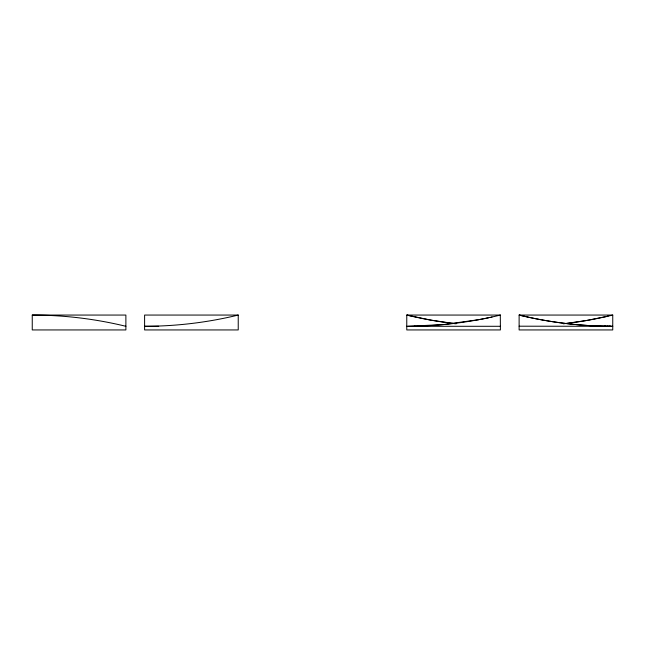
<?xml version="1.0" encoding="UTF-8"?>
<svg xmlns="http://www.w3.org/2000/svg" width="645" height="645" viewBox="0 0 645 645"><rect width="100%" height="100%" fill="white"/><g stroke="black" fill="none" stroke-linecap="round" stroke-linejoin="round"><path stroke-width="0.97" d="M500.399 326.289L408.059 326.289L443.526 324.572L478.872 319.662M612.75 326.201L612.75 326.289A397.239 397.239 0 0 1 519.12 315.058L519.12 329.942L612.75 329.942L612.75 315.058L519.12 315.058C547.218 321.887 576.058 325.636 604.962 326.209M125.88 326.201L125.856 326.289A397.046 397.046 0 0 0 32.25 315.058L32.25 329.942L125.88 329.942L125.88 315.058L32.25 315.058M500.302 315.083L500.399 329.942L406.769 329.942L406.769 315.058L500.399 315.058A397.239 397.239 0 0 1 406.769 326.289L406.769 326.201M608.114 316.155L587.006 320.42L565.52 323.556M492.046 316.993L491.434 317.13M489.918 317.453L490.361 317.364M488.765 317.703L488.289 317.8M487.805 317.904L487.056 318.058M486.556 318.162L485.774 318.324M485.25 318.428L479.485 319.549M414.55 326.209L415.001 326.201M238.231 315.058L144.601 315.058L144.601 329.942L238.231 329.942L238.231 315.058A397.239 397.239 0 0 1 144.601 326.289L158.702 326.289M609.968 326.281L611.46 326.289L519.12 326.201M610.565 326.281L609.372 326.273M609.815 326.281L608.848 326.273M609.219 326.273L606.977 326.249M608.098 326.265L607.574 326.257M607.356 326.249L605.115 326.217M605.711 326.225L604.591 326.201M454.427 323.605L430.521 320.065L406.802 315.066A397.239 397.239 0 0 0 456.184 323.806M612.75 315.058A397.239 397.239 0 0 1 563.335 323.806"/></g></svg>
